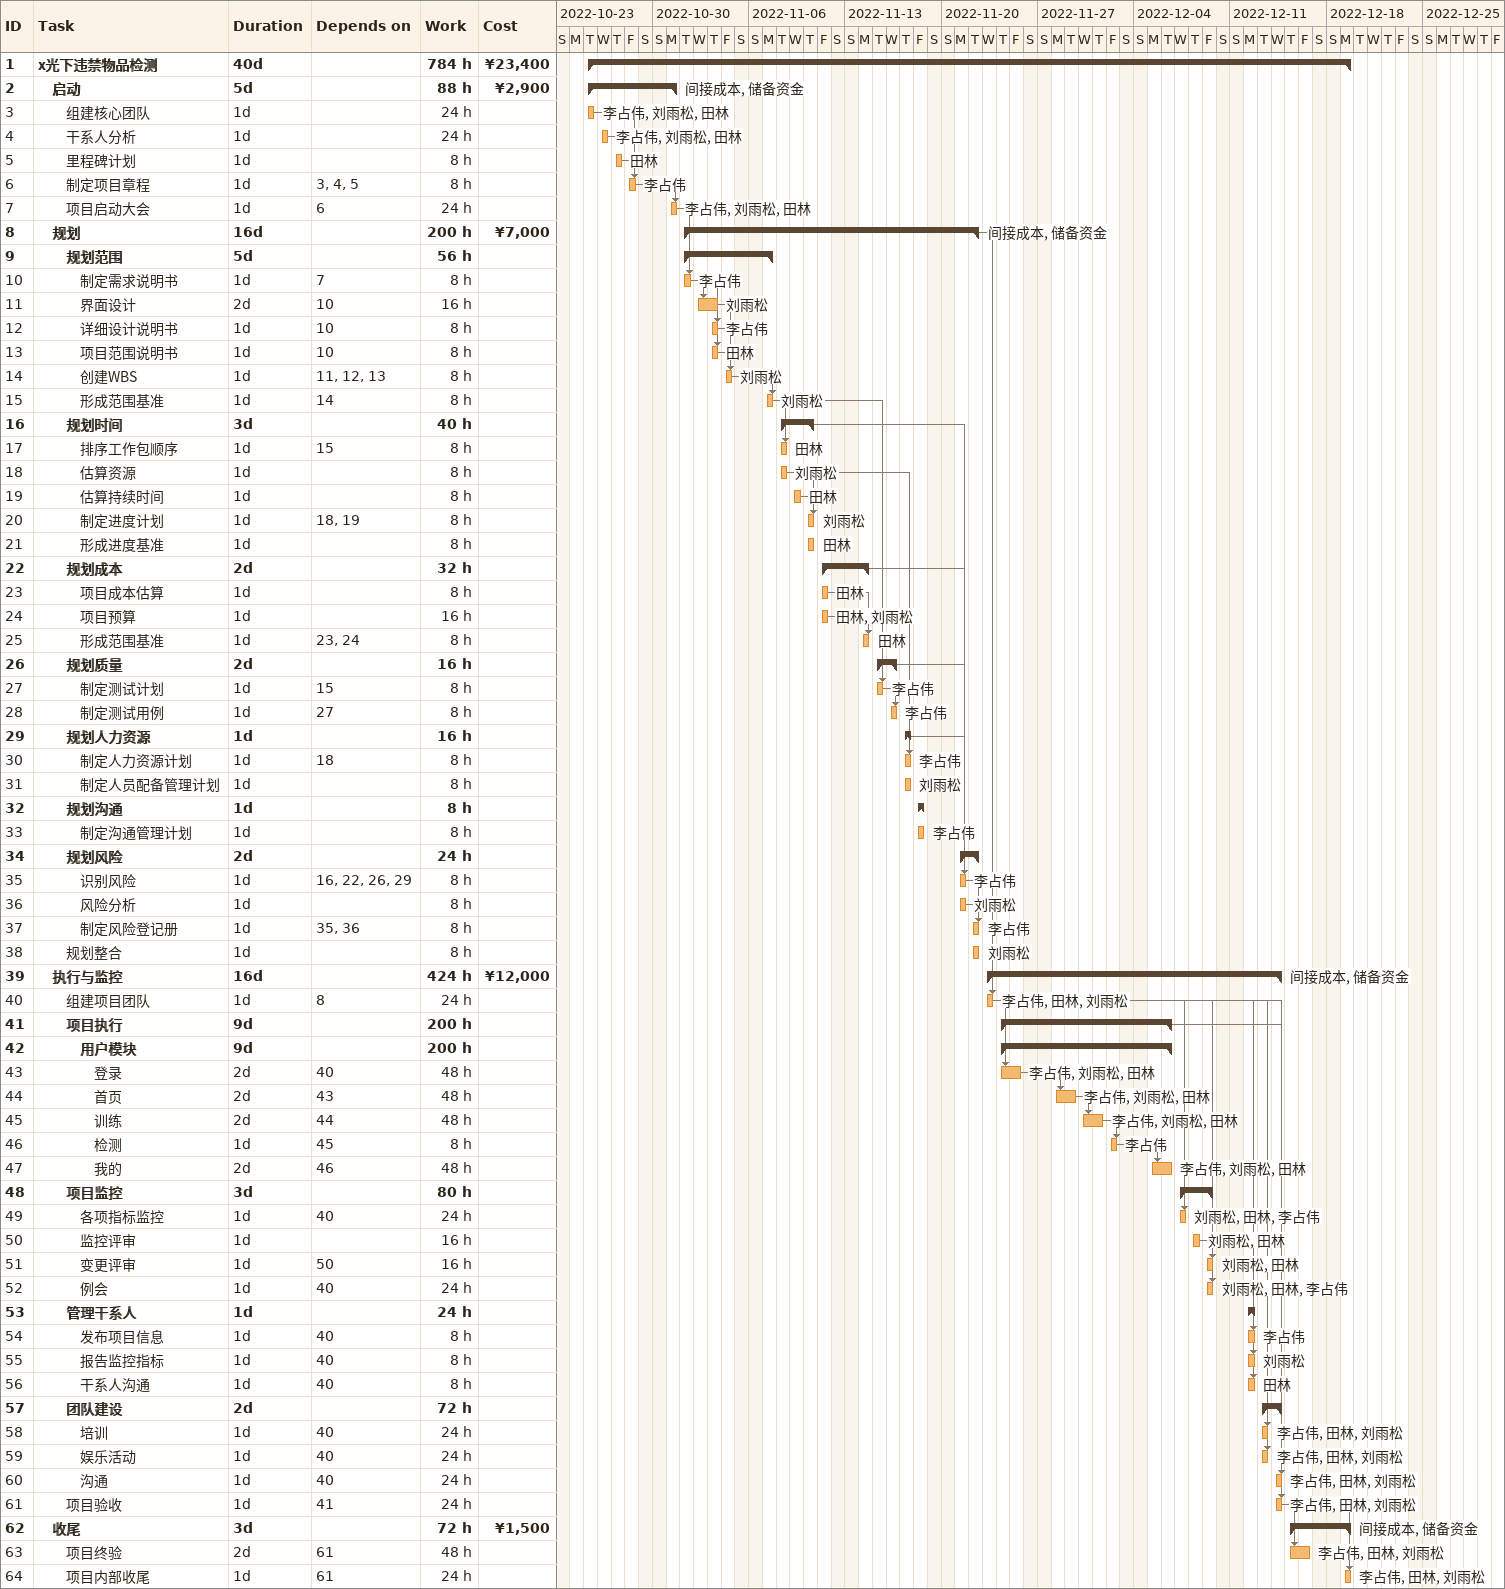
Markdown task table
| ID | Level | Task | Duration | Start | Finish | Predecessors | Resources | Work (h) | Cost (¥) |
|---|---|---|---|---|---|---|---|---|---|
| 1 | 1 | **x光下违禁物品检测** | 40d | 2022-10-25 | 2022-12-19 |  |  | 784 | 23400 |
| 2 | 2 | **启动** | 5d | 2022-10-25 | 2022-10-31 |  | 间接成本, 储备资金 | 88 | 2900 |
| 3 | 3 | 组建核心团队 | 1d | 2022-10-25 | 2022-10-25 |  | 李占伟, 刘雨松, 田林 | 24 |  |
| 4 | 3 | 干系人分析 | 1d | 2022-10-26 | 2022-10-26 |  | 李占伟, 刘雨松, 田林 | 24 |  |
| 5 | 3 | 里程碑计划 | 1d | 2022-10-27 | 2022-10-27 |  | 田林 | 8 |  |
| 6 | 3 | 制定项目章程 | 1d | 2022-10-28 | 2022-10-28 | 3, 4, 5 | 李占伟 | 8 |  |
| 7 | 3 | 项目启动大会 | 1d | 2022-10-31 | 2022-10-31 | 6 | 李占伟, 刘雨松, 田林 | 24 |  |
| 8 | 2 | **规划** | 16d | 2022-11-01 | 2022-11-22 |  | 间接成本, 储备资金 | 200 | 7000 |
| 9 | 3 | **规划范围** | 5d | 2022-11-01 | 2022-11-07 |  |  | 56 |  |
| 10 | 4 | 制定需求说明书 | 1d | 2022-11-01 | 2022-11-01 | 7 | 李占伟 | 8 |  |
| 11 | 4 | 界面设计 | 2d | 2022-11-02 | 2022-11-03 | 10 | 刘雨松 | 16 |  |
| 12 | 4 | 详细设计说明书 | 1d | 2022-11-03 | 2022-11-03 | 10 | 李占伟 | 8 |  |
| 13 | 4 | 项目范围说明书 | 1d | 2022-11-03 | 2022-11-03 | 10 | 田林 | 8 |  |
| 14 | 4 | 创建WBS | 1d | 2022-11-04 | 2022-11-04 | 11, 12, 13 | 刘雨松 | 8 |  |
| 15 | 4 | 形成范围基准 | 1d | 2022-11-07 | 2022-11-07 | 14 | 刘雨松 | 8 |  |
| 16 | 3 | **规划时间** | 3d | 2022-11-08 | 2022-11-10 |  |  | 40 |  |
| 17 | 4 | 排序工作包顺序 | 1d | 2022-11-08 | 2022-11-08 | 15 | 田林 | 8 |  |
| 18 | 4 | 估算资源 | 1d | 2022-11-08 | 2022-11-08 |  | 刘雨松 | 8 |  |
| 19 | 4 | 估算持续时间 | 1d | 2022-11-09 | 2022-11-09 |  | 田林 | 8 |  |
| 20 | 4 | 制定进度计划 | 1d | 2022-11-10 | 2022-11-10 | 18, 19 | 刘雨松 | 8 |  |
| 21 | 4 | 形成进度基准 | 1d | 2022-11-10 | 2022-11-10 |  | 田林 | 8 |  |
| 22 | 3 | **规划成本** | 2d | 2022-11-11 | 2022-11-14 |  |  | 32 |  |
| 23 | 4 | 项目成本估算 | 1d | 2022-11-11 | 2022-11-11 |  | 田林 | 8 |  |
| 24 | 4 | 项目预算 | 1d | 2022-11-11 | 2022-11-11 |  | 田林, 刘雨松 | 16 |  |
| 25 | 4 | 形成范围基准 | 1d | 2022-11-14 | 2022-11-14 | 23, 24 | 田林 | 8 |  |
| 26 | 3 | **规划质量** | 2d | 2022-11-15 | 2022-11-16 |  |  | 16 |  |
| 27 | 4 | 制定测试计划 | 1d | 2022-11-15 | 2022-11-15 | 15 | 李占伟 | 8 |  |
| 28 | 4 | 制定测试用例 | 1d | 2022-11-16 | 2022-11-16 | 27 | 李占伟 | 8 |  |
| 29 | 3 | **规划人力资源** | 1d | 2022-11-17 | 2022-11-17 |  |  | 16 |  |
| 30 | 4 | 制定人力资源计划 | 1d | 2022-11-17 | 2022-11-17 | 18 | 李占伟 | 8 |  |
| 31 | 4 | 制定人员配备管理计划 | 1d | 2022-11-17 | 2022-11-17 |  | 刘雨松 | 8 |  |
| 32 | 3 | **规划沟通** | 1d | 2022-11-18 | 2022-11-18 |  |  | 8 |  |
| 33 | 4 | 制定沟通管理计划 | 1d | 2022-11-18 | 2022-11-18 |  | 李占伟 | 8 |  |
| 34 | 3 | **规划风险** | 2d | 2022-11-21 | 2022-11-22 |  |  | 24 |  |
| 35 | 4 | 识别风险 | 1d | 2022-11-21 | 2022-11-21 | 16, 22, 26, 29 | 李占伟 | 8 |  |
| 36 | 4 | 风险分析 | 1d | 2022-11-21 | 2022-11-21 |  | 刘雨松 | 8 |  |
| 37 | 4 | 制定风险登记册 | 1d | 2022-11-22 | 2022-11-22 | 35, 36 | 李占伟 | 8 |  |
| 38 | 3 | 规划整合 | 1d | 2022-11-22 | 2022-11-22 |  | 刘雨松 | 8 |  |
| 39 | 2 | **执行与监控** | 16d | 2022-11-23 | 2022-12-14 |  | 间接成本, 储备资金 | 424 | 12000 |
| 40 | 3 | 组建项目团队 | 1d | 2022-11-23 | 2022-11-23 | 8 | 李占伟, 田林, 刘雨松 | 24 |  |
| 41 | 3 | **项目执行** | 9d | 2022-11-24 | 2022-12-06 |  |  | 200 |  |
| 42 | 4 | **用户模块** | 9d | 2022-11-24 | 2022-12-06 |  |  | 200 |  |
| 43 | 5 | 登录 | 2d | 2022-11-24 | 2022-11-25 | 40 | 李占伟, 刘雨松, 田林 | 48 |  |
| 44 | 5 | 首页 | 2d | 2022-11-28 | 2022-11-29 | 43 | 李占伟, 刘雨松, 田林 | 48 |  |
| 45 | 5 | 训练 | 2d | 2022-11-30 | 2022-12-01 | 44 | 李占伟, 刘雨松, 田林 | 48 |  |
| 46 | 5 | 检测 | 1d | 2022-12-02 | 2022-12-02 | 45 | 李占伟 | 8 |  |
| 47 | 5 | 我的 | 2d | 2022-12-05 | 2022-12-06 | 46 | 李占伟, 刘雨松, 田林 | 48 |  |
| 48 | 3 | **项目监控** | 3d | 2022-12-07 | 2022-12-09 |  |  | 80 |  |
| 49 | 4 | 各项指标监控 | 1d | 2022-12-07 | 2022-12-07 | 40 | 刘雨松, 田林, 李占伟 | 24 |  |
| 50 | 4 | 监控评审 | 1d | 2022-12-08 | 2022-12-08 |  | 刘雨松, 田林 | 16 |  |
| 51 | 4 | 变更评审 | 1d | 2022-12-09 | 2022-12-09 | 50 | 刘雨松, 田林 | 16 |  |
| 52 | 4 | 例会 | 1d | 2022-12-09 | 2022-12-09 | 40 | 刘雨松, 田林, 李占伟 | 24 |  |
| 53 | 3 | **管理干系人** | 1d | 2022-12-12 | 2022-12-12 |  |  | 24 |  |
| 54 | 4 | 发布项目信息 | 1d | 2022-12-12 | 2022-12-12 | 40 | 李占伟 | 8 |  |
| 55 | 4 | 报告监控指标 | 1d | 2022-12-12 | 2022-12-12 | 40 | 刘雨松 | 8 |  |
| 56 | 4 | 干系人沟通 | 1d | 2022-12-12 | 2022-12-12 | 40 | 田林 | 8 |  |
| 57 | 3 | **团队建设** | 2d | 2022-12-13 | 2022-12-14 |  |  | 72 |  |
| 58 | 4 | 培训 | 1d | 2022-12-13 | 2022-12-13 | 40 | 李占伟, 田林, 刘雨松 | 24 |  |
| 59 | 4 | 娱乐活动 | 1d | 2022-12-13 | 2022-12-13 | 40 | 李占伟, 田林, 刘雨松 | 24 |  |
| 60 | 4 | 沟通 | 1d | 2022-12-14 | 2022-12-14 | 40 | 李占伟, 田林, 刘雨松 | 24 |  |
| 61 | 3 | 项目验收 | 1d | 2022-12-14 | 2022-12-14 | 41 | 李占伟, 田林, 刘雨松 | 24 |  |
| 62 | 2 | **收尾** | 3d | 2022-12-15 | 2022-12-19 |  | 间接成本, 储备资金 | 72 | 1500 |
| 63 | 3 | 项目终验 | 2d | 2022-12-15 | 2022-12-16 | 61 | 李占伟, 田林, 刘雨松 | 48 |  |
| 64 | 3 | 项目内部收尾 | 1d | 2022-12-19 | 2022-12-19 | 61 | 李占伟, 田林, 刘雨松 | 24 |  |
